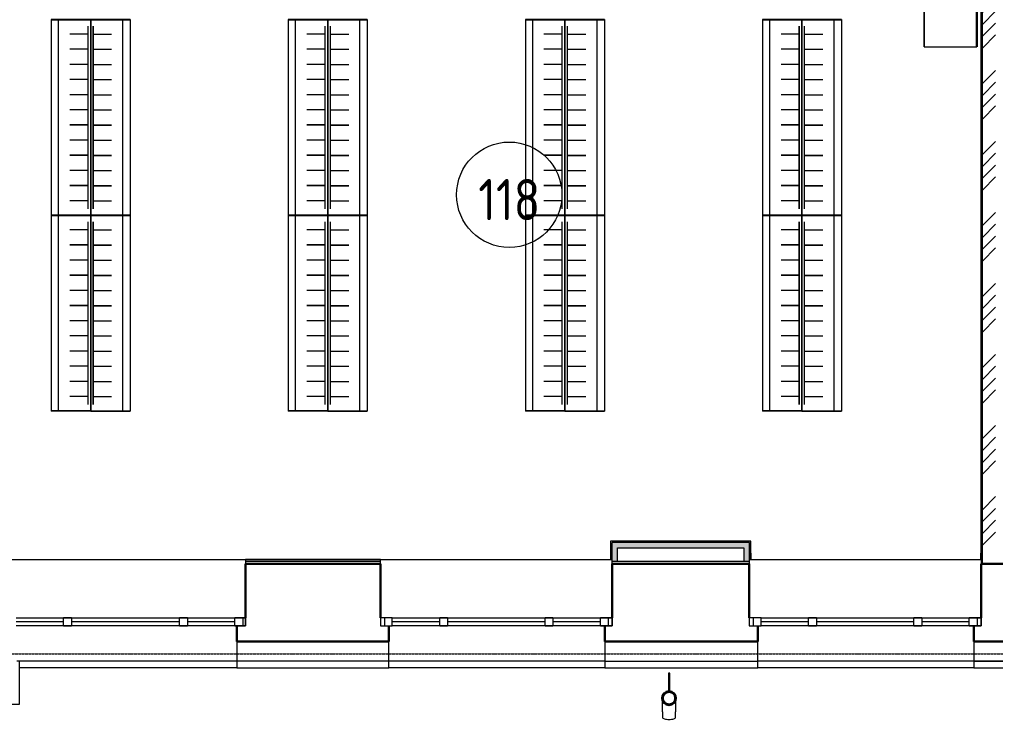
# Model space of a CAD drawing. Header units: millimetres. Extents: x -32 to 417638015, y -35 to 175284279.
# Drawn here: x 200475 to 207884, y 53065 to 58376 of the extents above; entities that cross this region are included whole.
import ezdxf

# ---------------------------------------------------------------- set-up
doc = ezdxf.new("R2010")
doc.units = ezdxf.units.MM
doc.linetypes.add('ADSK_Линия сетки', pattern=[25, 20, -2.5, 0, -2.5])
for name, color, linetype, lineweight in [('_ Окна', 7, 'Continuous', 9), ('_ЭМ_ТХобщее_слой', 7, 'Continuous', 30), ('Аннотация', 7, 'Continuous', 18), ('Обобщенные модели', 7, 'Continuous', 18), ('Окна', 7, 'Continuous', 9), ('Оси', 253, 'Continuous', 9), ('Стены внутренние', 7, 'Continuous', 18), ('Стены наружные', 7, 'Continuous', 18), ('Стены несущие', 7, 'Continuous', 30), ('Стены отделка', 7, 'Continuous', 30), ('Стены штриховка', 7, 'Continuous', 9), ('ШТРИХОВКА', 252, 'Continuous', 15)]:
    doc.layers.add(name, color=color, linetype=linetype, lineweight=lineweight)
doc.layers.add('Линии', color=7, linetype='Continuous', lineweight=9, true_color=0x00a600)
doc.layers.add('ЭОМ_Лотки рабочие', color=5, linetype='Continuous')
doc.styles.add('GOST Common', font='GOST_Common.ttf', dxfattribs={"width": 0.9, "height": 350})

# ---------------------------------------------------------------- blocks, each defined once
blk = doc.blocks.new('ТХ 1 этаж.')
at = {"color": 252, "lineweight": 0, "true_color": 0x939598}
for p, q in [((45062.9, 5034.2), (45062.9, 6234.2)), ((45062.9, 6234.2), (45062.9, 5034.2)), ((45462.9, 5034.2), (45462.9, 6034.2)), ((38734.3, 5240.8), (38434.3, 5240.8)), ((38434.3, 5240.8), (38434.3, 3755.8)), ((38434.3, 5240.8), (38734.3, 5240.8)), ((38490.3, 3755.8), (38490.3, 5240.8)), ((38714.3, 3805.8), (38714.3, 5190.8)), ((38734.3, 5240.8), (38734.3, 3755.8)), ((38734.3, 5240.8), (38734.3, 3755.8)), ((38734.3, 3755.8), (38734.3, 5240.8)), ((38734.3, 3755.8), (38734.3, 5240.8)), ((38734.3, 5240.8), (39034.3, 5240.8)), ((39034.3, 5240.8), (38734.3, 5240.8)), ((38754.3, 3805.8), (38754.3, 5190.8)), ((38978.3, 3755.8), (38978.3, 5240.8)), ((39034.3, 5240.8), (39034.3, 3755.8)), ((40534.3, 5240.8), (40234.3, 5240.8)), ((40234.3, 5240.8), (40234.3, 3755.8)), ((40234.3, 5240.8), (40534.3, 5240.8)), ((40290.3, 3755.8), (40290.3, 5240.8)), ((40514.3, 3805.8), (40514.3, 5190.8)), ((40534.3, 5240.8), (40534.3, 3755.8)), ((40534.3, 5240.8), (40534.3, 3755.8)), ((40534.3, 3755.8), (40534.3, 5240.8)), ((40534.3, 3755.8), (40534.3, 5240.8)), ((40534.3, 5240.8), (40834.3, 5240.8)), ((40834.3, 5240.8), (40534.3, 5240.8)), ((40554.3, 3805.8), (40554.3, 5190.8)), ((40778.3, 3755.8), (40778.3, 5240.8)), ((40834.3, 5240.8), (40834.3, 3755.8)), ((42334.3, 5240.8), (42034.3, 5240.8)), ((42034.3, 5240.8), (42034.3, 3755.8)), ((42034.3, 5240.8), (42334.3, 5240.8)), ((42090.3, 3755.8), (42090.3, 5240.8)), ((42314.3, 3805.8), (42314.3, 5190.8)), ((42334.3, 5240.8), (42334.3, 3755.8)), ((42334.3, 5240.8), (42334.3, 3755.8)), ((42334.3, 3755.8), (42334.3, 5240.8)), ((42334.3, 3755.8), (42334.3, 5240.8)), ((42334.3, 5240.8), (42634.3, 5240.8)), ((42634.3, 5240.8), (42334.3, 5240.8)), ((42354.3, 3805.8), (42354.3, 5190.8)), ((42578.3, 3755.8), (42578.3, 5240.8)), ((42634.3, 5240.8), (42634.3, 3755.8)), ((44134.3, 5240.8), (43834.3, 5240.8)), ((43834.3, 5240.8), (43834.3, 3755.8)), ((43834.3, 5240.8), (44134.3, 5240.8)), ((43890.3, 3755.8), (43890.3, 5240.8)), ((44114.3, 3805.8), (44114.3, 5190.8)), ((44134.3, 5240.8), (44134.3, 3755.8)), ((44134.3, 5240.8), (44134.3, 3755.8)), ((44134.3, 3755.8), (44134.3, 5240.8)), ((44134.3, 3755.8), (44134.3, 5240.8)), ((44134.3, 5240.8), (44434.3, 5240.8)), ((44434.3, 5240.8), (44134.3, 5240.8)), ((44154.3, 3805.8), (44154.3, 5190.8)), ((44378.3, 3755.8), (44378.3, 5240.8)), ((44434.3, 5240.8), (44434.3, 3755.8)), ((38714.3, 5130.8), (38575.7, 5130.8)), ((38754.3, 5130.8), (38892.9, 5130.8)), ((40514.3, 5130.8), (40375.7, 5130.8)), ((40554.3, 5130.8), (40692.9, 5130.8)), ((42314.3, 5130.8), (42175.7, 5130.8)), ((42354.3, 5130.8), (42492.9, 5130.8)), ((44114.3, 5130.8), (43975.7, 5130.8)), ((44154.3, 5130.8), (44292.9, 5130.8)), ((38714.3, 5015.8), (38575.7, 5015.8)), ((38754.3, 5015.8), (38892.9, 5015.8)), ((40514.3, 5015.8), (40375.7, 5015.8)), ((40554.3, 5015.8), (40692.9, 5015.8)), ((42314.3, 5015.8), (42175.7, 5015.8)), ((42354.3, 5015.8), (42492.9, 5015.8)), ((44114.3, 5015.8), (43975.7, 5015.8)), ((44154.3, 5015.8), (44292.9, 5015.8)), ((45062.9, 5034.2), (45462.9, 5034.2)), ((38714.3, 4900.8), (38575.7, 4900.8)), ((38754.3, 4900.8), (38892.9, 4900.8)), ((40514.3, 4900.8), (40375.7, 4900.8)), ((40554.3, 4900.8), (40692.9, 4900.8)), ((42314.3, 4900.8), (42175.7, 4900.8)), ((42354.3, 4900.8), (42492.9, 4900.8)), ((44114.3, 4900.8), (43975.7, 4900.8)), ((44154.3, 4900.8), (44292.9, 4900.8)), ((38714.3, 4785.8), (38575.7, 4785.8)), ((38754.3, 4785.8), (38892.9, 4785.8)), ((40514.3, 4785.8), (40375.7, 4785.8)), ((40554.3, 4785.8), (40692.9, 4785.8)), ((42314.3, 4785.8), (42175.7, 4785.8)), ((42354.3, 4785.8), (42492.9, 4785.8)), ((44114.3, 4785.8), (43975.7, 4785.8)), ((44154.3, 4785.8), (44292.9, 4785.8)), ((38714.3, 4670.8), (38575.7, 4670.8)), ((38754.3, 4670.8), (38892.9, 4670.8)), ((40514.3, 4670.8), (40375.7, 4670.8)), ((40554.3, 4670.8), (40692.9, 4670.8)), ((42314.3, 4670.8), (42175.7, 4670.8)), ((42354.3, 4670.8), (42492.9, 4670.8)), ((44114.3, 4670.8), (43975.7, 4670.8)), ((44154.3, 4670.8), (44292.9, 4670.8)), ((38714.3, 4555.8), (38575.7, 4555.8)), ((38754.3, 4555.8), (38892.9, 4555.8)), ((40514.3, 4555.8), (40375.7, 4555.8)), ((40554.3, 4555.8), (40692.9, 4555.8)), ((42314.3, 4555.8), (42175.7, 4555.8)), ((42354.3, 4555.8), (42492.9, 4555.8)), ((44114.3, 4555.8), (43975.7, 4555.8)), ((44154.3, 4555.8), (44292.9, 4555.8)), ((38714.3, 4440.8), (38575.7, 4440.8)), ((38754.3, 4440.8), (38892.9, 4440.8)), ((40514.3, 4440.8), (40375.7, 4440.8)), ((40554.3, 4440.8), (40692.9, 4440.8)), ((42314.3, 4440.8), (42175.7, 4440.8)), ((42354.3, 4440.8), (42492.9, 4440.8)), ((44114.3, 4440.8), (43975.7, 4440.8)), ((44154.3, 4440.8), (44292.9, 4440.8)), ((38714.3, 4325.8), (38575.7, 4325.8)), ((38754.3, 4325.8), (38892.9, 4325.8)), ((40514.3, 4325.8), (40375.7, 4325.8)), ((40554.3, 4325.8), (40692.9, 4325.8)), ((42314.3, 4325.8), (42175.7, 4325.8)), ((42354.3, 4325.8), (42492.9, 4325.8)), ((44114.3, 4325.8), (43975.7, 4325.8)), ((44154.3, 4325.8), (44292.9, 4325.8)), ((38714.3, 4210.8), (38575.7, 4210.8)), ((38754.3, 4210.8), (38892.9, 4210.8)), ((40514.3, 4210.8), (40375.7, 4210.8)), ((40554.3, 4210.8), (40692.9, 4210.8)), ((42314.3, 4210.8), (42175.7, 4210.8)), ((42354.3, 4210.8), (42492.9, 4210.8)), ((44114.3, 4210.8), (43975.7, 4210.8)), ((44154.3, 4210.8), (44292.9, 4210.8)), ((38714.3, 4095.8), (38575.7, 4095.8)), ((38754.3, 4095.8), (38892.9, 4095.8)), ((40514.3, 4095.8), (40375.7, 4095.8)), ((40554.3, 4095.8), (40692.9, 4095.8)), ((42314.3, 4095.8), (42175.7, 4095.8)), ((42354.3, 4095.8), (42492.9, 4095.8)), ((44114.3, 4095.8), (43975.7, 4095.8)), ((44154.3, 4095.8), (44292.9, 4095.8)), ((38714.3, 3980.8), (38575.7, 3980.8)), ((38754.3, 3980.8), (38892.9, 3980.8)), ((40514.3, 3980.8), (40375.7, 3980.8)), ((40554.3, 3980.8), (40692.9, 3980.8)), ((42314.3, 3980.8), (42175.7, 3980.8)), ((42354.3, 3980.8), (42492.9, 3980.8)), ((44114.3, 3980.8), (43975.7, 3980.8)), ((44154.3, 3980.8), (44292.9, 3980.8)), ((38714.3, 3865.8), (38575.7, 3865.8)), ((38754.3, 3865.8), (38892.9, 3865.8)), ((40514.3, 3865.8), (40375.7, 3865.8)), ((40554.3, 3865.8), (40692.9, 3865.8)), ((42314.3, 3865.8), (42175.7, 3865.8)), ((42354.3, 3865.8), (42492.9, 3865.8)), ((44114.3, 3865.8), (43975.7, 3865.8)), ((44154.3, 3865.8), (44292.9, 3865.8)), ((38734.3, 3755.8), (38434.3, 3755.8)), ((38434.3, 3755.8), (38434.3, 2270.8)), ((38434.3, 3755.8), (38734.3, 3755.8)), ((38734.3, 3755.8), (38434.3, 3755.8)), ((38490.3, 2270.8), (38490.3, 3755.8)), ((38714.3, 2320.8), (38714.3, 3705.8)), ((38734.3, 3755.8), (38734.3, 2270.8)), ((38734.3, 3755.8), (38734.3, 2270.8)), ((38734.3, 2270.8), (38734.3, 3755.8)), ((38734.3, 2270.8), (38734.3, 3755.8)), ((38734.3, 3755.8), (39034.3, 3755.8)), ((39034.3, 3755.8), (38734.3, 3755.8)), ((38734.3, 3755.8), (39034.3, 3755.8)), ((38754.3, 2320.8), (38754.3, 3705.8)), ((38978.3, 2270.8), (38978.3, 3755.8)), ((39034.3, 3755.8), (39034.3, 2270.8)), ((40534.3, 3755.8), (40234.3, 3755.8)), ((40234.3, 3755.8), (40234.3, 2270.8)), ((40234.3, 3755.8), (40534.3, 3755.8)), ((40534.3, 3755.8), (40234.3, 3755.8)), ((40290.3, 2270.8), (40290.3, 3755.8)), ((40514.3, 2320.8), (40514.3, 3705.8)), ((40534.3, 3755.8), (40534.3, 2270.8)), ((40534.3, 3755.8), (40534.3, 2270.8)), ((40534.3, 2270.8), (40534.3, 3755.8)), ((40534.3, 2270.8), (40534.3, 3755.8)), ((40534.3, 3755.8), (40834.3, 3755.8)), ((40834.3, 3755.8), (40534.3, 3755.8)), ((40534.3, 3755.8), (40834.3, 3755.8)), ((40554.3, 2320.8), (40554.3, 3705.8)), ((40778.3, 2270.8), (40778.3, 3755.8)), ((40834.3, 3755.8), (40834.3, 2270.8)), ((42334.3, 3755.8), (42034.3, 3755.8)), ((42034.3, 3755.8), (42034.3, 2270.8)), ((42034.3, 3755.8), (42334.3, 3755.8)), ((42334.3, 3755.8), (42034.3, 3755.8)), ((42090.3, 2270.8), (42090.3, 3755.8)), ((42314.3, 2320.8), (42314.3, 3705.8)), ((42334.3, 3755.8), (42334.3, 2270.8)), ((42334.3, 3755.8), (42334.3, 2270.8)), ((42334.3, 2270.8), (42334.3, 3755.8)), ((42334.3, 2270.8), (42334.3, 3755.8)), ((42334.3, 3755.8), (42634.3, 3755.8)), ((42634.3, 3755.8), (42334.3, 3755.8)), ((42334.3, 3755.8), (42634.3, 3755.8)), ((42354.3, 2320.8), (42354.3, 3705.8)), ((42578.3, 2270.8), (42578.3, 3755.8)), ((42634.3, 3755.8), (42634.3, 2270.8)), ((44134.3, 3755.8), (43834.3, 3755.8)), ((43834.3, 3755.8), (43834.3, 2270.8)), ((43834.3, 3755.8), (44134.3, 3755.8)), ((44134.3, 3755.8), (43834.3, 3755.8)), ((43890.3, 2270.8), (43890.3, 3755.8)), ((44114.3, 2320.8), (44114.3, 3705.8)), ((44134.3, 3755.8), (44134.3, 2270.8)), ((44134.3, 3755.8), (44134.3, 2270.8)), ((44134.3, 2270.8), (44134.3, 3755.8)), ((44134.3, 2270.8), (44134.3, 3755.8)), ((44134.3, 3755.8), (44434.3, 3755.8)), ((44434.3, 3755.8), (44134.3, 3755.8)), ((44134.3, 3755.8), (44434.3, 3755.8)), ((44154.3, 2320.8), (44154.3, 3705.8)), ((44378.3, 2270.8), (44378.3, 3755.8)), ((44434.3, 3755.8), (44434.3, 2270.8)), ((38714.3, 3645.8), (38575.7, 3645.8)), ((38754.3, 3645.8), (38892.9, 3645.8)), ((40514.3, 3645.8), (40375.7, 3645.8)), ((40554.3, 3645.8), (40692.9, 3645.8)), ((42314.3, 3645.8), (42175.7, 3645.8)), ((42354.3, 3645.8), (42492.9, 3645.8)), ((44114.3, 3645.8), (43975.7, 3645.8)), ((44154.3, 3645.8), (44292.9, 3645.8)), ((38714.3, 3530.8), (38575.7, 3530.8)), ((38754.3, 3530.8), (38892.9, 3530.8)), ((40514.3, 3530.8), (40375.7, 3530.8)), ((40554.3, 3530.8), (40692.9, 3530.8)), ((42314.3, 3530.8), (42175.7, 3530.8)), ((42354.3, 3530.8), (42492.9, 3530.8)), ((44114.3, 3530.8), (43975.7, 3530.8)), ((44154.3, 3530.8), (44292.9, 3530.8)), ((38714.3, 3415.8), (38575.7, 3415.8)), ((38754.3, 3415.8), (38892.9, 3415.8)), ((40514.3, 3415.8), (40375.7, 3415.8)), ((40554.3, 3415.8), (40692.9, 3415.8)), ((42314.3, 3415.8), (42175.7, 3415.8)), ((42354.3, 3415.8), (42492.9, 3415.8)), ((44114.3, 3415.8), (43975.7, 3415.8)), ((44154.3, 3415.8), (44292.9, 3415.8)), ((38714.3, 3300.8), (38575.7, 3300.8)), ((38754.3, 3300.8), (38892.9, 3300.8)), ((40514.3, 3300.8), (40375.7, 3300.8)), ((40554.3, 3300.8), (40692.9, 3300.8)), ((42314.3, 3300.8), (42175.7, 3300.8)), ((42354.3, 3300.8), (42492.9, 3300.8)), ((44114.3, 3300.8), (43975.7, 3300.8)), ((44154.3, 3300.8), (44292.9, 3300.8)), ((38714.3, 3185.8), (38575.7, 3185.8)), ((38754.3, 3185.8), (38892.9, 3185.8)), ((40514.3, 3185.8), (40375.7, 3185.8)), ((40554.3, 3185.8), (40692.9, 3185.8)), ((42314.3, 3185.8), (42175.7, 3185.8)), ((42354.3, 3185.8), (42492.9, 3185.8)), ((44114.3, 3185.8), (43975.7, 3185.8)), ((44154.3, 3185.8), (44292.9, 3185.8)), ((38714.3, 3070.8), (38575.7, 3070.8)), ((38754.3, 3070.8), (38892.9, 3070.8)), ((40514.3, 3070.8), (40375.7, 3070.8)), ((40554.3, 3070.8), (40692.9, 3070.8)), ((42314.3, 3070.8), (42175.7, 3070.8)), ((42354.3, 3070.8), (42492.9, 3070.8)), ((44114.3, 3070.8), (43975.7, 3070.8)), ((44154.3, 3070.8), (44292.9, 3070.8)), ((38714.3, 2955.8), (38575.7, 2955.8)), ((38754.3, 2955.8), (38892.9, 2955.8)), ((40514.3, 2955.8), (40375.7, 2955.8)), ((40554.3, 2955.8), (40692.9, 2955.8)), ((42314.3, 2955.8), (42175.7, 2955.8)), ((42354.3, 2955.8), (42492.9, 2955.8)), ((44114.3, 2955.8), (43975.7, 2955.8)), ((44154.3, 2955.8), (44292.9, 2955.8)), ((38714.3, 2840.8), (38575.7, 2840.8)), ((38754.3, 2840.8), (38892.9, 2840.8)), ((40514.3, 2840.8), (40375.7, 2840.8)), ((40554.3, 2840.8), (40692.9, 2840.8)), ((42314.3, 2840.8), (42175.7, 2840.8)), ((42354.3, 2840.8), (42492.9, 2840.8)), ((44114.3, 2840.8), (43975.7, 2840.8)), ((44154.3, 2840.8), (44292.9, 2840.8)), ((38714.3, 2725.8), (38575.7, 2725.8)), ((38754.3, 2725.8), (38892.9, 2725.8)), ((40514.3, 2725.8), (40375.7, 2725.8)), ((40554.3, 2725.8), (40692.9, 2725.8)), ((42314.3, 2725.8), (42175.7, 2725.8)), ((42354.3, 2725.8), (42492.9, 2725.8)), ((44114.3, 2725.8), (43975.7, 2725.8)), ((44154.3, 2725.8), (44292.9, 2725.8)), ((38714.3, 2610.8), (38575.7, 2610.8)), ((38754.3, 2610.8), (38892.9, 2610.8)), ((40514.3, 2610.8), (40375.7, 2610.8)), ((40554.3, 2610.8), (40692.9, 2610.8)), ((42314.3, 2610.8), (42175.7, 2610.8)), ((42354.3, 2610.8), (42492.9, 2610.8)), ((44114.3, 2610.8), (43975.7, 2610.8)), ((44154.3, 2610.8), (44292.9, 2610.8)), ((38714.3, 2495.8), (38575.7, 2495.8)), ((38754.3, 2495.8), (38892.9, 2495.8)), ((40514.3, 2495.8), (40375.7, 2495.8)), ((40554.3, 2495.8), (40692.9, 2495.8)), ((42314.3, 2495.8), (42175.7, 2495.8)), ((42354.3, 2495.8), (42492.9, 2495.8)), ((44114.3, 2495.8), (43975.7, 2495.8)), ((44154.3, 2495.8), (44292.9, 2495.8)), ((38714.3, 2380.8), (38575.7, 2380.8)), ((38754.3, 2380.8), (38892.9, 2380.8)), ((40514.3, 2380.8), (40375.7, 2380.8)), ((40554.3, 2380.8), (40692.9, 2380.8)), ((42314.3, 2380.8), (42175.7, 2380.8)), ((42354.3, 2380.8), (42492.9, 2380.8)), ((44114.3, 2380.8), (43975.7, 2380.8)), ((44154.3, 2380.8), (44292.9, 2380.8)), ((38734.3, 2270.8), (38434.3, 2270.8)), ((38734.3, 2270.8), (39034.3, 2270.8)), ((40534.3, 2270.8), (40234.3, 2270.8)), ((40534.3, 2270.8), (40834.3, 2270.8)), ((42334.3, 2270.8), (42034.3, 2270.8)), ((42334.3, 2270.8), (42634.3, 2270.8)), ((44134.3, 2270.8), (43834.3, 2270.8)), ((44134.3, 2270.8), (44434.3, 2270.8))]:
    blk.add_line(p, q, dxfattribs=at)
at = {"color": 252, "true_color": 0x939598}
for q in [(45462.9, 6234.2), (45462.9, 5434.2)]:
    blk.add_line((45462.9, 5034.2), q, dxfattribs=at)
blk = doc.blocks.new('1 этаж')
at = {"layer": 'Стены внутренние'}
for points in [[(35837.326, 2687.133), (35877.326, 2687.133), (35877.326, 2827.133), (35837.326, 2827.133), (35837.326, 2699.133)], [(36671.201, 2787.133), (36877.329, 2787.133), (36877.329, 2827.133), (35877.326, 2827.133), (35877.326, 2787.133), (36043.4, 2787.133)], [(36837.329, 2687.133), (36877.329, 2687.133), (36877.329, 2787.133), (36837.329, 2787.133)]]:
    blk.add_hatch(color=8, dxfattribs=at).paths.add_polyline_path(points)
at = {"layer": 'Стены штриховка'}
h = blk.add_hatch(dxfattribs=at)
h.set_pattern_fill('ANSI34', color=8, scale=20)
h.set_pattern_definition([(45, (-31496.66, 188.9), (-269.4077, 269.4077), []), (45, (-31406.86, 188.9), (-269.4077, 269.4077), []), (45, (-31317.06, 188.9), (-269.4077, 269.4077), []), (45, (-31227.26, 188.9), (-269.4077, 269.4077), [])])
h.paths.add_polyline_path([(38747.329, 8483.902), (38647.329, 8483.902), (38647.329, 2667.133), (38747.329, 2667.133)])
at = {"layer": '_ Окна', "color": 8}
for p, q in [((31672.327, 2227.133), (31312.327, 2227.133)), ((32552.327, 2227.133), (31732.327, 2227.133)), ((32972.327, 2227.133), (32612.327, 2227.133)), ((33032.327, 2257.133), (33032.327, 2197.133)), ((34107.326, 2257.133), (34107.326, 2197.133)), ((34527.326, 2227.133), (34167.326, 2227.133)), ((35327.326, 2227.133), (34587.326, 2227.133)), ((35747.326, 2227.133), (35387.326, 2227.133)), ((35807.326, 2257.133), (35807.326, 2197.133)), ((36907.329, 2257.133), (36907.329, 2197.133)), ((37327.329, 2227.133), (36967.329, 2227.133)), ((38127.329, 2227.133), (37387.329, 2227.133)), ((38547.329, 2227.133), (38187.329, 2227.133)), ((38607.329, 2257.133), (38607.329, 2197.133))]:
    blk.add_line(p, q, dxfattribs=at)
at = {"layer": '_ Окна', "color": 8, "lineweight": 18}
for p, q in [((31672.327, 2197.133), (31672.327, 2257.133)), ((31672.327, 2257.133), (31732.327, 2257.133)), ((31732.327, 2257.133), (31732.327, 2197.133)), ((32552.327, 2197.133), (32552.327, 2257.133)), ((32552.327, 2257.133), (32612.327, 2257.133)), ((32612.327, 2257.133), (32612.327, 2197.133)), ((32972.327, 2197.133), (32972.327, 2257.133)), ((32972.327, 2257.133), (33052.327, 2257.133)), ((33052.327, 2257.133), (33052.327, 2197.133)), ((34167.326, 2257.133), (34077.326, 2257.133)), ((34077.326, 2257.133), (34077.326, 2197.133)), ((34167.326, 2197.133), (34167.326, 2257.133)), ((34527.326, 2197.133), (34527.326, 2257.133)), ((34527.326, 2257.133), (34587.326, 2257.133)), ((34587.326, 2257.133), (34587.326, 2197.133)), ((35327.326, 2197.133), (35327.326, 2257.133)), ((35327.326, 2257.133), (35387.326, 2257.133)), ((35387.326, 2257.133), (35387.326, 2197.133)), ((35747.326, 2197.133), (35747.326, 2257.133)), ((35747.326, 2257.133), (35837.326, 2257.133)), ((35837.326, 2257.133), (35837.326, 2197.133)), ((36967.329, 2257.133), (36877.329, 2257.133)), ((36877.329, 2257.133), (36877.329, 2197.133)), ((36967.329, 2197.133), (36967.329, 2257.133)), ((37327.329, 2197.133), (37327.329, 2257.133)), ((37327.329, 2257.133), (37387.329, 2257.133)), ((37387.329, 2257.133), (37387.329, 2197.133)), ((38127.329, 2197.133), (38127.329, 2257.133)), ((38127.329, 2257.133), (38187.329, 2257.133)), ((38187.329, 2257.133), (38187.329, 2197.133)), ((38547.329, 2197.133), (38547.329, 2257.133)), ((38547.329, 2257.133), (38637.329, 2257.133)), ((38637.329, 2257.133), (38637.329, 2197.133)), ((31732.327, 2197.133), (31672.327, 2197.133)), ((32612.327, 2197.133), (32552.327, 2197.133)), ((33052.327, 2197.133), (32972.327, 2197.133)), ((34077.326, 2197.133), (34167.326, 2197.133)), ((34587.326, 2197.133), (34527.326, 2197.133)), ((35387.326, 2197.133), (35327.326, 2197.133)), ((35837.326, 2197.133), (35747.326, 2197.133)), ((36877.329, 2197.133), (36967.329, 2197.133)), ((37387.329, 2197.133), (37327.329, 2197.133)), ((38187.329, 2197.133), (38127.329, 2197.133)), ((38637.329, 2197.133), (38547.329, 2197.133))]:
    blk.add_line(p, q, dxfattribs=at)
at = {"layer": 'Линии', "color": 8}
blk.add_circle((35055.783, 5466.902), 400, dxfattribs=at)
at = {"layer": 'Обобщенные модели', "color": 8}
for p, q in [((36263.627, 1837.133), (36263.627, 1697.992)), ((36273.627, 1837.133), (36263.627, 1837.133)), ((36273.627, 1697.992), (36273.627, 1837.133)), ((36218.627, 1543.486), (36218.627, 1500.982)), ((36318.627, 1500.982), (36318.627, 1543.486))]:
    blk.add_line(p, q, dxfattribs=at)
at = {"layer": 'Обобщенные модели', "color": 8, "flags": 128}
for points in [[(36218.627, 1543.486), (36218.627, 1549.154), (36218.627, 1554.738), (36218.627, 1560.231), (36218.627, 1565.622), (36218.627, 1570.904), (36218.627, 1576.068), (36218.627, 1581.105), (36218.627, 1586.008), (36218.627, 1590.77), (36218.627, 1595.381), (36218.627, 1599.835), (36218.627, 1604.125), (36218.627, 1608.243), (36218.627, 1612.184), (36218.627, 1615.941), (36218.627, 1619.508), (36218.627, 1622.879), (36218.627, 1626.048), (36218.627, 1629.012), (36218.627, 1631.764), (36218.627, 1634.117)], [(36318.627, 1634.117), (36318.627, 1632.846), (36318.627, 1630.183), (36318.627, 1627.306), (36318.627, 1624.222), (36318.627, 1620.934), (36318.627, 1617.448), (36318.627, 1613.769), (36318.627, 1609.904), (36318.627, 1605.859), (36318.627, 1601.639), (36318.627, 1597.253), (36318.627, 1592.706), (36318.627, 1588.006), (36318.627, 1583.161), (36318.627, 1578.179), (36318.627, 1573.066), (36318.627, 1567.833), (36318.627, 1562.486), (36318.627, 1557.034), (36318.627, 1551.487), (36318.627, 1545.853), (36318.627, 1543.486)]]:
    blk.add_lwpolyline(points, dxfattribs=at)
at = {"layer": 'Обобщенные модели', "color": 8}
for start, end in [(90, 270), (270, 90)]:
    blk.add_arc((36268.627, 1647.133), 52, start, end, dxfattribs=at)
at = {"layer": 'Обобщенные модели', "color": 8, "lineweight": 40}
for start, end in [(90, 270), (270, 90)]:
    blk.add_arc((36268.627, 1647.133), 50, start, end, dxfattribs=at)
at = {"layer": 'Обобщенные модели', "color": 8}
for start_param, end_param in [(3.14159265, 4.71238898), (4.71238898, 6.28318531)]:
    blk.add_ellipse((36268.627, 1500.982), major_axis=(50, 0), ratio=0.30901699, start_param=start_param, end_param=end_param, dxfattribs=at)
at = {"layer": 'Окна', "color": 8}
for p, q in [((31312.327, 2257.133), (31672.327, 2257.133)), ((31732.327, 2257.133), (31672.327, 2257.133)), ((31732.327, 2257.133), (32552.327, 2257.133)), ((32612.327, 2257.133), (32552.327, 2257.133)), ((32612.327, 2257.133), (32972.327, 2257.133)), ((33052.327, 2257.133), (32972.327, 2257.133)), ((33052.327, 2197.133), (33052.327, 2257.133)), ((34167.326, 2257.133), (34077.326, 2257.133)), ((34077.326, 2257.133), (34077.326, 2197.133)), ((34167.326, 2257.133), (34527.326, 2257.133)), ((34587.326, 2257.133), (34527.326, 2257.133)), ((34587.326, 2257.133), (35327.326, 2257.133)), ((35387.326, 2257.133), (35327.326, 2257.133)), ((35387.326, 2257.133), (35747.326, 2257.133)), ((35837.326, 2257.133), (35747.326, 2257.133)), ((35837.326, 2197.133), (35837.326, 2257.133)), ((36967.329, 2257.133), (36877.329, 2257.133)), ((36877.329, 2257.133), (36877.329, 2197.133)), ((36967.329, 2257.133), (37327.329, 2257.133)), ((37387.329, 2257.133), (37327.329, 2257.133)), ((37387.329, 2257.133), (38127.329, 2257.133)), ((38187.329, 2257.133), (38127.329, 2257.133)), ((38187.329, 2257.133), (38547.329, 2257.133)), ((38637.329, 2257.133), (38547.329, 2257.133)), ((38637.329, 2197.133), (38637.329, 2257.133)), ((31672.327, 2197.133), (31312.327, 2197.133)), ((31672.327, 2197.133), (31732.327, 2197.133)), ((32552.327, 2197.133), (31732.327, 2197.133)), ((32552.327, 2197.133), (32612.327, 2197.133)), ((32972.327, 2197.133), (32612.327, 2197.133)), ((32972.327, 2197.133), (33052.327, 2197.133)), ((34077.326, 2197.133), (34167.326, 2197.133)), ((34527.326, 2197.133), (34167.326, 2197.133)), ((34527.326, 2197.133), (34587.326, 2197.133)), ((35327.326, 2197.133), (34587.326, 2197.133)), ((35327.326, 2197.133), (35387.326, 2197.133)), ((35747.326, 2197.133), (35387.326, 2197.133)), ((35747.326, 2197.133), (35837.326, 2197.133)), ((36877.329, 2197.133), (36967.329, 2197.133)), ((37327.329, 2197.133), (36967.329, 2197.133)), ((37327.329, 2197.133), (37387.329, 2197.133)), ((38127.329, 2197.133), (37387.329, 2197.133)), ((38127.329, 2197.133), (38187.329, 2197.133)), ((38547.329, 2197.133), (38187.329, 2197.133)), ((38547.329, 2197.133), (38637.329, 2197.133))]:
    blk.add_line(p, q, dxfattribs=at)
at = {"layer": 'Оси', "color": 8, "linetype": 'ADSK_Линия сетки'}
blk.add_line((-9557.528, 1983.902), (56672.201, 1983.902), dxfattribs=at)
at = {"layer": 'Стены наружные', "color": 8}
for p, q in [((36889.329, 2747.133), (36889.329, 2699.133)), ((38635.329, 2699.133), (38635.329, 2747.133)), ((31244.327, 2699.133), (33052.327, 2699.133)), ((34077.326, 2699.133), (35825.326, 2699.133)), ((36877.329, 2699.133), (38635.329, 2699.133)), ((32987.327, 1927.133), (31337.368, 1927.133)), ((35782.326, 1927.133), (34142.326, 1927.133)), ((38582.329, 1927.133), (36942.329, 1927.133)), ((32987.327, 1877.133), (31337.368, 1877.133)), ((35782.326, 1877.133), (34142.326, 1877.133)), ((38582.329, 1877.133), (36942.329, 1877.133))]:
    blk.add_line(p, q, dxfattribs=at)
at = {"layer": 'Стены несущие', "color": 8}
for p, q in [((33052.327, 2667.133), (34077.326, 2667.133)), ((33052.327, 2667.133), (33052.327, 2257.133)), ((34077.326, 2257.133), (34077.326, 2667.133)), ((35837.326, 2667.133), (35837.326, 2257.133)), ((36877.329, 2667.133), (35837.326, 2667.133)), ((36877.329, 2257.133), (36877.329, 2667.133)), ((38637.329, 2667.133), (38637.329, 2257.133)), ((39717.328, 2667.133), (38637.329, 2667.133)), ((32987.327, 2197.133), (32987.327, 2077.133)), ((34142.326, 2077.133), (34142.326, 2197.133)), ((35782.326, 2197.133), (35782.326, 2077.133)), ((36942.329, 2077.133), (36942.329, 2197.133)), ((38582.329, 2197.133), (38582.329, 2077.133)), ((34142.326, 2077.133), (32987.327, 2077.133)), ((36942.329, 2077.133), (35782.326, 2077.133)), ((39782.328, 2077.133), (38582.329, 2077.133))]:
    blk.add_line(p, q, dxfattribs=at)
at = {"layer": 'Стены отделка', "color": 8, "lineweight": 9}
for p, q in [((38635.329, 8470.111), (38635.329, 2747.133)), ((38647.329, 2667.133), (38647.329, 8494.111)), ((35825.326, 2839.133), (35825.326, 2699.133)), ((36887.329, 2839.133), (35827.326, 2839.133)), ((36877.329, 2827.133), (35837.326, 2827.133)), ((35837.326, 2667.133), (35837.326, 2827.133)), ((36877.329, 2827.133), (36877.329, 2667.133)), ((36889.329, 2747.133), (36889.329, 2837.133)), ((35877.326, 2787.133), (36837.329, 2787.133)), ((35877.326, 2687.133), (35877.326, 2787.133)), ((36837.329, 2787.133), (36837.329, 2687.133)), ((33052.327, 2699.133), (33052.327, 2667.133)), ((34077.326, 2699.133), (33052.327, 2699.133)), ((33052.327, 2687.133), (33053.327, 2687.133)), ((34077.326, 2667.133), (34077.326, 2699.133)), ((35825.326, 2699.133), (35837.326, 2699.133)), ((35837.326, 2687.133), (35877.326, 2687.133)), ((35877.326, 2687.133), (36877.329, 2687.133)), ((38637.329, 2687.133), (38637.329, 2667.133)), ((33052.327, 2667.133), (33052.327, 2667.133)), ((32987.327, 2077.133), (32987.327, 1877.133)), ((34142.326, 1877.133), (34142.326, 2077.133)), ((35782.326, 2077.133), (35782.326, 1877.133)), ((36942.329, 1877.133), (36942.329, 2077.133)), ((38582.329, 2077.133), (38582.329, 1877.133)), ((31337.368, 1927.133), (31317.368, 1927.133)), ((31337.368, 1602.329), (31337.368, 1927.133)), ((32988.327, 1927.133), (32987.327, 1927.133)), ((35783.326, 1927.133), (35782.326, 1927.133)), ((38583.329, 1927.133), (38582.329, 1927.133)), ((32987.327, 1877.133), (34142.326, 1877.133)), ((35782.326, 1877.133), (36942.329, 1877.133)), ((38582.329, 1877.133), (39782.328, 1877.133)), ((31110.553, 1602.329), (31337.368, 1602.329))]:
    blk.add_line(p, q, dxfattribs=at)
at = {"layer": 'Стены штриховка', "color": 8}
for p, q in [((38637.329, 8479.111), (38637.329, 2687.133)), ((35827.326, 2839.133), (35825.326, 2839.133)), ((36889.329, 2837.133), (35825.326, 2837.133)), ((35827.326, 2699.133), (35827.326, 2839.133)), ((36887.329, 2699.133), (36887.329, 2839.133)), ((36889.329, 2839.133), (36887.329, 2839.133)), ((36889.329, 2837.133), (36889.329, 2839.133)), ((34077.326, 2697.133), (33052.327, 2697.133)), ((33053.327, 2687.133), (34077.326, 2687.133)), ((34142.326, 1927.133), (32988.327, 1927.133)), ((35783.326, 1927.133), (36942.329, 1927.133)), ((38582.329, 1927.133), (39782.328, 1927.133)), ((39782.328, 1927.133), (38583.329, 1927.133))]:
    blk.add_line(p, q, dxfattribs=at)
at = {"layer": 'ЭОМ_Лотки рабочие'}
blk.add_blockref('ТХ 1 этаж.', (-6856.492, 1554.379), dxfattribs=at)
at = {"layer": 'Аннотация', "color": 8, "lineweight": 9, "insert": (35055.783, 5429.954), "char_height": 312.5, "width": 520.21112, "attachment_point": 5, "line_spacing_factor": 1.022766, "style": 'GOST Common'}
blk.add_mtext('118', dxfattribs=at)
blk = doc.blocks.new('_ЭМ_ТХ2_1этаж')
at = {"color": 252, "lineweight": 0, "true_color": 0x939598}
for p, q in [((156210.8, -64159.3), (156210.8, -62959.3)), ((156210.8, -62959.3), (156210.8, -64159.3)), ((156610.8, -64159.3), (156610.8, -63159.3)), ((149882.2, -63952.8), (149582.2, -63952.8)), ((149582.2, -63952.8), (149582.2, -65437.8)), ((149582.2, -63952.8), (149882.2, -63952.8)), ((149638.2, -65437.8), (149638.2, -63952.8)), ((149862.2, -65387.8), (149862.2, -64002.8)), ((149882.2, -63952.8), (149882.2, -65437.8)), ((149882.2, -63952.8), (149882.2, -65437.8)), ((149882.2, -65437.8), (149882.2, -63952.8)), ((149882.2, -65437.8), (149882.2, -63952.8)), ((149882.2, -63952.8), (150182.2, -63952.8)), ((150182.2, -63952.8), (149882.2, -63952.8)), ((149902.2, -65387.8), (149902.2, -64002.8)), ((150126.2, -65437.8), (150126.2, -63952.8)), ((150182.2, -63952.8), (150182.2, -65437.8)), ((151682.2, -63952.8), (151382.2, -63952.8)), ((151382.2, -63952.8), (151382.2, -65437.8)), ((151382.2, -63952.8), (151682.2, -63952.8)), ((151438.2, -65437.8), (151438.2, -63952.8)), ((151662.2, -65387.8), (151662.2, -64002.8)), ((151682.2, -63952.8), (151682.2, -65437.8)), ((151682.2, -63952.8), (151682.2, -65437.8)), ((151682.2, -65437.8), (151682.2, -63952.8)), ((151682.2, -65437.8), (151682.2, -63952.8)), ((151682.2, -63952.8), (151982.2, -63952.8)), ((151982.2, -63952.8), (151682.2, -63952.8)), ((151702.2, -65387.8), (151702.2, -64002.8)), ((151926.2, -65437.8), (151926.2, -63952.8)), ((151982.2, -63952.8), (151982.2, -65437.8)), ((153482.2, -63952.8), (153182.2, -63952.8)), ((153182.2, -63952.8), (153182.2, -65437.8)), ((153182.2, -63952.8), (153482.2, -63952.8)), ((153238.2, -65437.8), (153238.2, -63952.8)), ((153462.2, -65387.8), (153462.2, -64002.8)), ((153482.2, -63952.8), (153482.2, -65437.8)), ((153482.2, -63952.8), (153482.2, -65437.8)), ((153482.2, -65437.8), (153482.2, -63952.8)), ((153482.2, -65437.8), (153482.2, -63952.8)), ((153482.2, -63952.8), (153782.2, -63952.8)), ((153782.2, -63952.8), (153482.2, -63952.8)), ((153502.2, -65387.8), (153502.2, -64002.8)), ((153726.2, -65437.8), (153726.2, -63952.8)), ((153782.2, -63952.8), (153782.2, -65437.8)), ((155282.2, -63952.8), (154982.2, -63952.8)), ((154982.2, -63952.8), (154982.2, -65437.8)), ((154982.2, -63952.8), (155282.2, -63952.8)), ((155038.2, -65437.8), (155038.2, -63952.8)), ((155262.2, -65387.8), (155262.2, -64002.8)), ((155282.2, -63952.8), (155282.2, -65437.8)), ((155282.2, -63952.8), (155282.2, -65437.8)), ((155282.2, -65437.8), (155282.2, -63952.8)), ((155282.2, -65437.8), (155282.2, -63952.8)), ((155282.2, -63952.8), (155582.2, -63952.8)), ((155582.2, -63952.8), (155282.2, -63952.8)), ((155302.2, -65387.8), (155302.2, -64002.8)), ((155526.2, -65437.8), (155526.2, -63952.8)), ((155582.2, -63952.8), (155582.2, -65437.8)), ((149862.2, -64062.8), (149723.6, -64062.8)), ((149902.2, -64062.8), (150040.8, -64062.8)), ((151662.2, -64062.8), (151523.6, -64062.8)), ((151702.2, -64062.8), (151840.8, -64062.8)), ((153462.2, -64062.8), (153323.6, -64062.8)), ((153502.2, -64062.8), (153640.8, -64062.8)), ((155262.2, -64062.8), (155123.6, -64062.8)), ((155302.2, -64062.8), (155440.8, -64062.8)), ((156210.8, -64159.3), (156610.8, -64159.3)), ((149862.2, -64177.8), (149723.6, -64177.8)), ((149902.2, -64177.8), (150040.8, -64177.8)), ((151662.2, -64177.8), (151523.6, -64177.8)), ((151702.2, -64177.8), (151840.8, -64177.8)), ((153462.2, -64177.8), (153323.6, -64177.8)), ((153502.2, -64177.8), (153640.8, -64177.8)), ((155262.2, -64177.8), (155123.6, -64177.8)), ((155302.2, -64177.8), (155440.8, -64177.8)), ((149862.2, -64292.8), (149723.6, -64292.8)), ((149902.2, -64292.8), (150040.8, -64292.8)), ((151662.2, -64292.8), (151523.6, -64292.8)), ((151702.2, -64292.8), (151840.8, -64292.8)), ((153462.2, -64292.8), (153323.6, -64292.8)), ((153502.2, -64292.8), (153640.8, -64292.8)), ((155262.2, -64292.8), (155123.6, -64292.8)), ((155302.2, -64292.8), (155440.8, -64292.8)), ((149862.2, -64407.8), (149723.6, -64407.8)), ((149902.2, -64407.8), (150040.8, -64407.8)), ((151662.2, -64407.8), (151523.6, -64407.8)), ((151702.2, -64407.8), (151840.8, -64407.8)), ((153462.2, -64407.8), (153323.6, -64407.8)), ((153502.2, -64407.8), (153640.8, -64407.8)), ((155262.2, -64407.8), (155123.6, -64407.8)), ((155302.2, -64407.8), (155440.8, -64407.8)), ((149862.2, -64522.8), (149723.6, -64522.8)), ((149902.2, -64522.8), (150040.8, -64522.8)), ((151662.2, -64522.8), (151523.6, -64522.8)), ((151702.2, -64522.8), (151840.8, -64522.8)), ((153462.2, -64522.8), (153323.6, -64522.8)), ((153502.2, -64522.8), (153640.8, -64522.8)), ((155262.2, -64522.8), (155123.6, -64522.8)), ((155302.2, -64522.8), (155440.8, -64522.8)), ((149862.2, -64637.8), (149723.6, -64637.8)), ((149902.2, -64637.8), (150040.8, -64637.8)), ((151662.2, -64637.8), (151523.6, -64637.8)), ((151702.2, -64637.8), (151840.8, -64637.8)), ((153462.2, -64637.8), (153323.6, -64637.8)), ((153502.2, -64637.8), (153640.8, -64637.8)), ((155262.2, -64637.8), (155123.6, -64637.8)), ((155302.2, -64637.8), (155440.8, -64637.8)), ((149862.2, -64752.8), (149723.6, -64752.8)), ((149902.2, -64752.8), (150040.8, -64752.8)), ((151662.2, -64752.8), (151523.6, -64752.8)), ((151702.2, -64752.8), (151840.8, -64752.8)), ((153462.2, -64752.8), (153323.6, -64752.8)), ((153502.2, -64752.8), (153640.8, -64752.8)), ((155262.2, -64752.8), (155123.6, -64752.8)), ((155302.2, -64752.8), (155440.8, -64752.8)), ((149862.2, -64867.8), (149723.6, -64867.8)), ((149902.2, -64867.8), (150040.8, -64867.8)), ((151662.2, -64867.8), (151523.6, -64867.8)), ((151702.2, -64867.8), (151840.8, -64867.8)), ((153462.2, -64867.8), (153323.6, -64867.8)), ((153502.2, -64867.8), (153640.8, -64867.8)), ((155262.2, -64867.8), (155123.6, -64867.8)), ((155302.2, -64867.8), (155440.8, -64867.8)), ((149862.2, -64982.8), (149723.6, -64982.8)), ((149902.2, -64982.8), (150040.8, -64982.8)), ((151662.2, -64982.8), (151523.6, -64982.8)), ((151702.2, -64982.8), (151840.8, -64982.8)), ((153462.2, -64982.8), (153323.6, -64982.8)), ((153502.2, -64982.8), (153640.8, -64982.8)), ((155262.2, -64982.8), (155123.6, -64982.8)), ((155302.2, -64982.8), (155440.8, -64982.8)), ((149862.2, -65097.8), (149723.6, -65097.8)), ((149902.2, -65097.8), (150040.8, -65097.8)), ((151662.2, -65097.8), (151523.6, -65097.8)), ((151702.2, -65097.8), (151840.8, -65097.8)), ((153462.2, -65097.8), (153323.6, -65097.8)), ((153502.2, -65097.8), (153640.8, -65097.8)), ((155262.2, -65097.8), (155123.6, -65097.8)), ((155302.2, -65097.8), (155440.8, -65097.8)), ((149862.2, -65212.8), (149723.6, -65212.8)), ((149902.2, -65212.8), (150040.8, -65212.8)), ((151662.2, -65212.8), (151523.6, -65212.8)), ((151702.2, -65212.8), (151840.8, -65212.8)), ((153462.2, -65212.8), (153323.6, -65212.8)), ((153502.2, -65212.8), (153640.8, -65212.8)), ((155262.2, -65212.8), (155123.6, -65212.8)), ((155302.2, -65212.8), (155440.8, -65212.8)), ((149862.2, -65327.8), (149723.6, -65327.8)), ((149902.2, -65327.8), (150040.8, -65327.8)), ((151662.2, -65327.8), (151523.6, -65327.8)), ((151702.2, -65327.8), (151840.8, -65327.8)), ((153462.2, -65327.8), (153323.6, -65327.8)), ((153502.2, -65327.8), (153640.8, -65327.8)), ((155262.2, -65327.8), (155123.6, -65327.8)), ((155302.2, -65327.8), (155440.8, -65327.8)), ((149882.2, -65437.8), (149582.2, -65437.8)), ((149582.2, -65437.8), (149582.2, -66922.8)), ((149582.2, -65437.8), (149882.2, -65437.8)), ((149882.2, -65437.8), (149582.2, -65437.8)), ((149638.2, -66922.8), (149638.2, -65437.8)), ((149862.2, -66872.8), (149862.2, -65487.8)), ((149882.2, -65437.8), (149882.2, -66922.8)), ((149882.2, -65437.8), (149882.2, -66922.8)), ((149882.2, -66922.8), (149882.2, -65437.8)), ((149882.2, -66922.8), (149882.2, -65437.8)), ((149882.2, -65437.8), (150182.2, -65437.8)), ((150182.2, -65437.8), (149882.2, -65437.8)), ((149882.2, -65437.8), (150182.2, -65437.8)), ((149902.2, -66872.8), (149902.2, -65487.8)), ((150126.2, -66922.8), (150126.2, -65437.8)), ((150182.2, -65437.8), (150182.2, -66922.8)), ((151682.2, -65437.8), (151382.2, -65437.8)), ((151382.2, -65437.8), (151382.2, -66922.8)), ((151382.2, -65437.8), (151682.2, -65437.8)), ((151682.2, -65437.8), (151382.2, -65437.8)), ((151438.2, -66922.8), (151438.2, -65437.8)), ((151662.2, -66872.8), (151662.2, -65487.8)), ((151682.2, -65437.8), (151682.2, -66922.8)), ((151682.2, -65437.8), (151682.2, -66922.8)), ((151682.2, -66922.8), (151682.2, -65437.8)), ((151682.2, -66922.8), (151682.2, -65437.8)), ((151682.2, -65437.8), (151982.2, -65437.8)), ((151982.2, -65437.8), (151682.2, -65437.8)), ((151682.2, -65437.8), (151982.2, -65437.8)), ((151702.2, -66872.8), (151702.2, -65487.8)), ((151926.2, -66922.8), (151926.2, -65437.8)), ((151982.2, -65437.8), (151982.2, -66922.8)), ((153482.2, -65437.8), (153182.2, -65437.8)), ((153182.2, -65437.8), (153182.2, -66922.8)), ((153182.2, -65437.8), (153482.2, -65437.8)), ((153482.2, -65437.8), (153182.2, -65437.8)), ((153238.2, -66922.8), (153238.2, -65437.8)), ((153462.2, -66872.8), (153462.2, -65487.8)), ((153482.2, -65437.8), (153482.2, -66922.8)), ((153482.2, -65437.8), (153482.2, -66922.8)), ((153482.2, -66922.8), (153482.2, -65437.8)), ((153482.2, -66922.8), (153482.2, -65437.8)), ((153482.2, -65437.8), (153782.2, -65437.8)), ((153782.2, -65437.8), (153482.2, -65437.8)), ((153482.2, -65437.8), (153782.2, -65437.8)), ((153502.2, -66872.8), (153502.2, -65487.8)), ((153726.2, -66922.8), (153726.2, -65437.8)), ((153782.2, -65437.8), (153782.2, -66922.8)), ((155282.2, -65437.8), (154982.2, -65437.8)), ((154982.2, -65437.8), (154982.2, -66922.8)), ((154982.2, -65437.8), (155282.2, -65437.8)), ((155282.2, -65437.8), (154982.2, -65437.8)), ((155038.2, -66922.8), (155038.2, -65437.8)), ((155262.2, -66872.8), (155262.2, -65487.8)), ((155282.2, -65437.8), (155282.2, -66922.8)), ((155282.2, -65437.8), (155282.2, -66922.8)), ((155282.2, -66922.8), (155282.2, -65437.8)), ((155282.2, -66922.8), (155282.2, -65437.8)), ((155282.2, -65437.8), (155582.2, -65437.8)), ((155582.2, -65437.8), (155282.2, -65437.8)), ((155282.2, -65437.8), (155582.2, -65437.8)), ((155302.2, -66872.8), (155302.2, -65487.8)), ((155526.2, -66922.8), (155526.2, -65437.8)), ((155582.2, -65437.8), (155582.2, -66922.8)), ((149862.2, -65547.8), (149723.6, -65547.8)), ((149902.2, -65547.8), (150040.8, -65547.8)), ((151662.2, -65547.8), (151523.6, -65547.8)), ((151702.2, -65547.8), (151840.8, -65547.8)), ((153462.2, -65547.8), (153323.6, -65547.8)), ((153502.2, -65547.8), (153640.8, -65547.8)), ((155262.2, -65547.8), (155123.6, -65547.8)), ((155302.2, -65547.8), (155440.8, -65547.8)), ((149862.2, -65662.8), (149723.6, -65662.8)), ((149902.2, -65662.8), (150040.8, -65662.8)), ((151662.2, -65662.8), (151523.6, -65662.8)), ((151702.2, -65662.8), (151840.8, -65662.8)), ((153462.2, -65662.8), (153323.6, -65662.8)), ((153502.2, -65662.8), (153640.8, -65662.8)), ((155262.2, -65662.8), (155123.6, -65662.8)), ((155302.2, -65662.8), (155440.8, -65662.8)), ((149862.2, -65777.8), (149723.6, -65777.8)), ((149902.2, -65777.8), (150040.8, -65777.8)), ((151662.2, -65777.8), (151523.6, -65777.8)), ((151702.2, -65777.8), (151840.8, -65777.8)), ((153462.2, -65777.8), (153323.6, -65777.8)), ((153502.2, -65777.8), (153640.8, -65777.8)), ((155262.2, -65777.8), (155123.6, -65777.8)), ((155302.2, -65777.8), (155440.8, -65777.8)), ((149862.2, -65892.8), (149723.6, -65892.8)), ((149902.2, -65892.8), (150040.8, -65892.8)), ((151662.2, -65892.8), (151523.6, -65892.8)), ((151702.2, -65892.8), (151840.8, -65892.8)), ((153462.2, -65892.8), (153323.6, -65892.8)), ((153502.2, -65892.8), (153640.8, -65892.8)), ((155262.2, -65892.8), (155123.6, -65892.8)), ((155302.2, -65892.8), (155440.8, -65892.8)), ((149862.2, -66007.8), (149723.6, -66007.8)), ((149902.2, -66007.8), (150040.8, -66007.8)), ((151662.2, -66007.8), (151523.6, -66007.8)), ((151702.2, -66007.8), (151840.8, -66007.8)), ((153462.2, -66007.8), (153323.6, -66007.8)), ((153502.2, -66007.8), (153640.8, -66007.8)), ((155262.2, -66007.8), (155123.6, -66007.8)), ((155302.2, -66007.8), (155440.8, -66007.8)), ((149862.2, -66122.8), (149723.6, -66122.8)), ((149902.2, -66122.8), (150040.8, -66122.8)), ((151662.2, -66122.8), (151523.6, -66122.8)), ((151702.2, -66122.8), (151840.8, -66122.8)), ((153462.2, -66122.8), (153323.6, -66122.8)), ((153502.2, -66122.8), (153640.8, -66122.8)), ((155262.2, -66122.8), (155123.6, -66122.8)), ((155302.2, -66122.8), (155440.8, -66122.8)), ((149862.2, -66237.8), (149723.6, -66237.8)), ((149902.2, -66237.8), (150040.8, -66237.8)), ((151662.2, -66237.8), (151523.6, -66237.8)), ((151702.2, -66237.8), (151840.8, -66237.8)), ((153462.2, -66237.8), (153323.6, -66237.8)), ((153502.2, -66237.8), (153640.8, -66237.8)), ((155262.2, -66237.8), (155123.6, -66237.8)), ((155302.2, -66237.8), (155440.8, -66237.8)), ((149862.2, -66352.8), (149723.6, -66352.8)), ((149902.2, -66352.8), (150040.8, -66352.8)), ((151662.2, -66352.8), (151523.6, -66352.8)), ((151702.2, -66352.8), (151840.8, -66352.8)), ((153462.2, -66352.8), (153323.6, -66352.8)), ((153502.2, -66352.8), (153640.8, -66352.8)), ((155262.2, -66352.8), (155123.6, -66352.8)), ((155302.2, -66352.8), (155440.8, -66352.8)), ((149862.2, -66467.8), (149723.6, -66467.8)), ((149902.2, -66467.8), (150040.8, -66467.8)), ((151662.2, -66467.8), (151523.6, -66467.8)), ((151702.2, -66467.8), (151840.8, -66467.8)), ((153462.2, -66467.8), (153323.6, -66467.8)), ((153502.2, -66467.8), (153640.8, -66467.8)), ((155262.2, -66467.8), (155123.6, -66467.8)), ((155302.2, -66467.8), (155440.8, -66467.8)), ((149862.2, -66582.8), (149723.6, -66582.8)), ((149902.2, -66582.8), (150040.8, -66582.8)), ((151662.2, -66582.8), (151523.6, -66582.8)), ((151702.2, -66582.8), (151840.8, -66582.8)), ((153462.2, -66582.8), (153323.6, -66582.8)), ((153502.2, -66582.8), (153640.8, -66582.8)), ((155262.2, -66582.8), (155123.6, -66582.8)), ((155302.2, -66582.8), (155440.8, -66582.8)), ((149862.2, -66697.8), (149723.6, -66697.8)), ((149902.2, -66697.8), (150040.8, -66697.8)), ((151662.2, -66697.8), (151523.6, -66697.8)), ((151702.2, -66697.8), (151840.8, -66697.8)), ((153462.2, -66697.8), (153323.6, -66697.8)), ((153502.2, -66697.8), (153640.8, -66697.8)), ((155262.2, -66697.8), (155123.6, -66697.8)), ((155302.2, -66697.8), (155440.8, -66697.8)), ((149862.2, -66812.8), (149723.6, -66812.8)), ((149902.2, -66812.8), (150040.8, -66812.8)), ((151662.2, -66812.8), (151523.6, -66812.8)), ((151702.2, -66812.8), (151840.8, -66812.8)), ((153462.2, -66812.8), (153323.6, -66812.8)), ((153502.2, -66812.8), (153640.8, -66812.8)), ((155262.2, -66812.8), (155123.6, -66812.8)), ((155302.2, -66812.8), (155440.8, -66812.8)), ((149882.2, -66922.8), (149582.2, -66922.8)), ((149882.2, -66922.8), (150182.2, -66922.8)), ((151682.2, -66922.8), (151382.2, -66922.8)), ((151682.2, -66922.8), (151982.2, -66922.8)), ((153482.2, -66922.8), (153182.2, -66922.8)), ((153482.2, -66922.8), (153782.2, -66922.8)), ((155282.2, -66922.8), (154982.2, -66922.8)), ((155282.2, -66922.8), (155582.2, -66922.8))]:
    blk.add_line(p, q, dxfattribs=at)
at = {"color": 252, "true_color": 0x939598}
for q in [(156610.8, -62959.3), (156610.8, -63759.3)]:
    blk.add_line((156610.8, -64159.3), q, dxfattribs=at)

msp = doc.modelspace()

# ---------------------------------------------------------------- block references
at = {"layer": '_ЭМ_ТХобщее_слой', "lineweight": 50}
msp.add_blockref('_ЭМ_ТХ2_1этаж', (51133.1, 122328.2), dxfattribs=at)
at = {"layer": 'ШТРИХОВКА'}
msp.add_blockref('1 этаж', (169137.4, 51579.3), dxfattribs=at)

doc.saveas('drawing.dxf')
